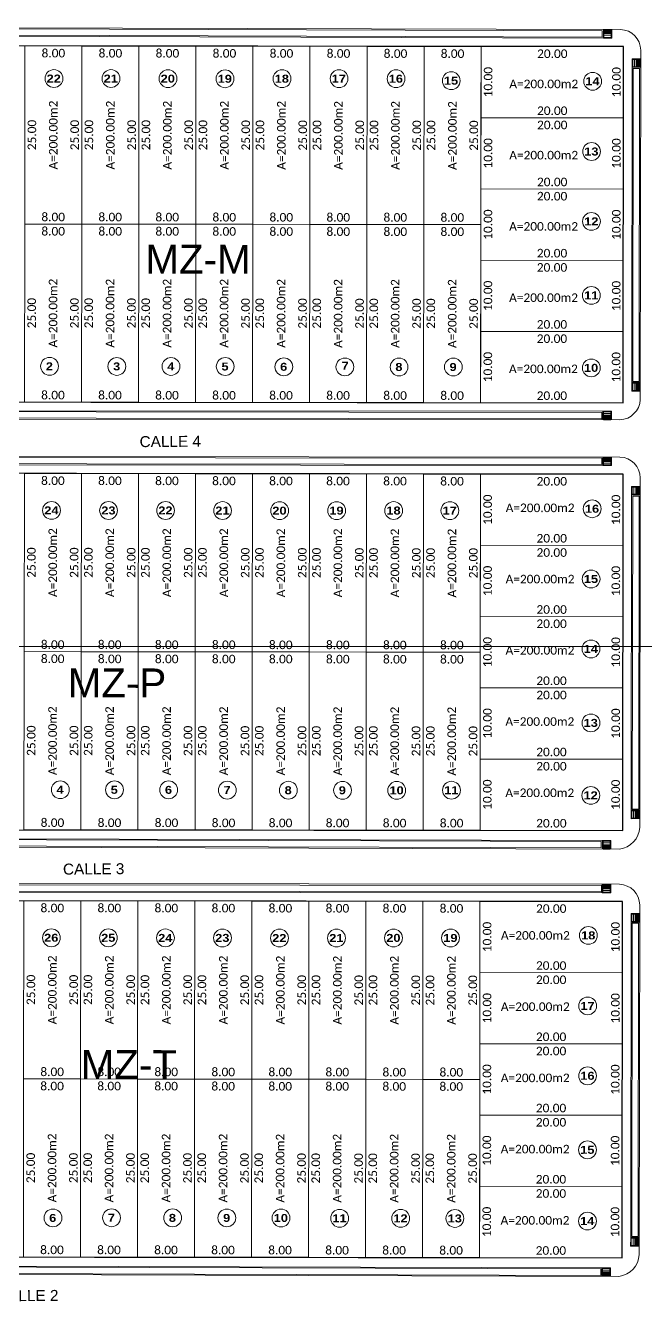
# Model space of a CAD drawing. Header units: inches. Extents: x 0 to 280406, y 0 to 9336832.
# Drawn here: x 279617.2 to 279704.2, y 9336057.8 to 9336237.2 of the extents above; entities that cross this region are included whole.
import ezdxf
from ezdxf.enums import TextEntityAlignment as Align

# ---------------------------------------------------------------- set-up
doc = ezdxf.new("R2010")
doc.units = ezdxf.units.IN
doc.header["$MEASUREMENT"] = 0
doc.linetypes.add('ACAD_ISO04W100', pattern=[30, 24, -3, 0, -3])
for name, color, linetype, lineweight in [('CC', 7, 'Continuous', 0), ('circulos', 7, 'Continuous', 15), ('corte vias', 21, 'ACAD_ISO04W100', 0), ('LOTES', 1, 'Continuous', 30), ('manzanas', 5, 'Continuous', 30), ('MANZANAS-ORIGINALES', 147, 'Continuous', 9), ('nombre de calles', 30, 'Continuous', 30), ('numero lote', 7, 'Continuous', 20)]:
    doc.layers.add(name, color=color, linetype=linetype, lineweight=lineweight)
for name, color, linetype in [('COORD', 7, 'Continuous'), ('Cotas', 7, 'Continuous'), ('GRILLA', 7, 'Continuous'), ('textc', 255, 'Continuous')]:
    doc.layers.add(name, color=color, linetype=linetype)
doc.styles.add('Legend', font='calibri.ttf')
doc.styles.add('SAMUEL', font='')
doc.styles.get("Standard").update_dxf_attribs({"font": 'arial.ttf'})
doc.styles.add('ttt', font='swissko.ttf')
doc.styles.get('SAMUEL').set_extended_font_data('Arial Black')
doc.dimstyles.get("Standard").update_dxf_attribs({"dimtxt": 0.18, "dimasz": 0.18, "dimexe": 0.18, "dimexo": 0.0625, "dimgap": 0.09, "dimtad": 0, "dimtih": 1, "dimtoh": 1, "dimdec": 4, "dimzin": 0, "dimdsep": 46, "dimtxsty": 'Standard', "dimcen": 0.09, "dimadec": 0, "dimazin": 0, "dimtfac": 1, "dimtdec": 4, "dimtofl": 0, "dimtmove": 0, "dimatfit": 3, "dimfxl": 1, "dimtolj": 1, "dimtzin": 0, "dimarcsym": 0})

# ---------------------------------------------------------------- blocks, each defined once
blk = doc.blocks.new('acrt')
at = {"layer": 'corte vias', "lineweight": 20}
for p, q in [((293746.74, 9335883.82), (293746.74, 9335885.03)), ((293747.94, 9335885.03), (293747.94, 9335883.82)), ((293874.7, 9335885.03), (293874.7, 9335883.83)), ((293875.9, 9335883.83), (293875.9, 9335885.03)), ((293747.94, 9335883.82), (293746.74, 9335883.82)), ((293874.7, 9335883.83), (293875.9, 9335883.83)), ((293741.24, 9335880.65), (293742.46, 9335880.25)), ((293742.83, 9335881.39), (293741.59, 9335881.8)), ((293742.46, 9335880.25), (293742.83, 9335881.39)), ((293879.95, 9335880.92), (293878.75, 9335880.92)), ((293878.75, 9335880.92), (293878.75, 9335879.72)), ((293878.75, 9335879.72), (293879.96, 9335879.72)), ((293878.75, 9335834.25), (293878.75, 9335835.45)), ((293878.75, 9335835.45), (293879.95, 9335835.45)), ((293879.95, 9335834.25), (293878.75, 9335834.25)), ((293874.71, 9335829.99), (293874.71, 9335831.19)), ((293874.71, 9335831.19), (293875.91, 9335831.19)), ((293875.91, 9335831.19), (293875.91, 9335829.99))]:
    blk.add_line(p, q, dxfattribs=at)
for points in [[(293727.75, 9335835.45), (293728.95, 9335835.42), (293728.61, 9335834.27), (293727.44, 9335834.29)], [(293727.72, 9335835.35), (293728.82, 9335835.33), (293728.53, 9335834.38), (293727.44, 9335834.4)], [(293731.85, 9335830.24), (293731.85, 9335831.44), (293730.65, 9335831.44), (293730.65, 9335830.24)]]:
    blk.add_lwpolyline(points, dxfattribs=at)
at = {"layer": 'MANZANAS-ORIGINALES'}
for p, q in [((293877.1, 9335885.03), (293744.43, 9335885.03)), ((293746.83, 9335883.91), (293746.83, 9335885.03)), ((293746.83, 9335885.01), (293747.84, 9335885.01)), ((293746.83, 9335884.91), (293747.84, 9335884.91)), ((293746.83, 9335884.81), (293747.84, 9335884.81)), ((293746.83, 9335884.67), (293747.84, 9335884.67)), ((293746.83, 9335884.53), (293747.84, 9335884.53)), ((293746.83, 9335884.39), (293747.84, 9335884.39)), ((293746.83, 9335884.15), (293747.84, 9335884.15)), ((293747.84, 9335885.03), (293747.84, 9335883.91)), ((293874.58, 9335884.88), (293748.08, 9335884.87)), ((293748.08, 9335884.87), (293748.08, 9335883.97)), ((293874.58, 9335883.98), (293748.08, 9335883.97)), ((293874.58, 9335884.88), (293874.58, 9335883.98)), ((293874.79, 9335883.92), (293874.79, 9335885.03)), ((293875.81, 9335885.02), (293874.79, 9335885.02)), ((293875.81, 9335884.92), (293874.79, 9335884.92)), ((293875.81, 9335884.82), (293874.79, 9335884.82)), ((293875.81, 9335884.68), (293874.79, 9335884.68)), ((293875.81, 9335884.54), (293874.79, 9335884.54)), ((293875.81, 9335884.4), (293874.79, 9335884.4)), ((293875.81, 9335884.16), (293874.79, 9335884.16)), ((293875.81, 9335883.92), (293875.81, 9335885.03)), ((293741.96, 9335883.05), (293727.27, 9335833.82)), ((293747.84, 9335883.91), (293746.83, 9335883.91)), ((293874.7, 9335883.83), (293747.94, 9335883.82)), ((293874.79, 9335883.92), (293875.81, 9335883.92)), ((293741.35, 9335880.45), (293727.92, 9335835.59)), ((293741.27, 9335880.75), (293742.4, 9335880.38)), ((293741.29, 9335880.74), (293741.61, 9335881.69)), ((293742.27, 9335880.15), (293741.35, 9335880.45)), ((293741.37, 9335880.72), (293741.68, 9335881.67)), ((293741.45, 9335880.69), (293741.76, 9335881.64)), ((293741.52, 9335880.67), (293741.83, 9335881.62)), ((293742.71, 9335881.33), (293741.56, 9335881.71)), ((293741.6, 9335880.64), (293741.91, 9335881.59)), ((293741.73, 9335880.6), (293742.04, 9335881.55)), ((293741.86, 9335880.55), (293742.18, 9335881.5)), ((293742.09, 9335880.48), (293742.4, 9335881.43)), ((293742.4, 9335880.38), (293742.71, 9335881.33)), ((293878.75, 9335835.45), (293878.75, 9335880.57)), ((293878.84, 9335880.83), (293879.95, 9335880.83)), ((293878.84, 9335880.83), (293878.84, 9335879.81)), ((293879.08, 9335879.81), (293879.08, 9335880.83)), ((293879.32, 9335879.81), (293879.32, 9335880.83)), ((293879.46, 9335879.81), (293879.46, 9335880.83)), ((293879.6, 9335879.81), (293879.6, 9335880.83)), ((293879.74, 9335879.81), (293879.74, 9335880.83)), ((293879.84, 9335879.81), (293879.84, 9335880.83)), ((293879.94, 9335879.81), (293879.94, 9335880.83)), ((293879.96, 9335833.05), (293879.96, 9335882.12)), ((293742.27, 9335880.15), (293728.85, 9335835.58)), ((293742.46, 9335880.25), (293728.95, 9335835.42)), ((293878.75, 9335879.72), (293879.96, 9335879.72)), ((293878.84, 9335879.81), (293879.96, 9335879.81)), ((293878.9, 9335835.6), (293878.9, 9335879.57)), ((293878.9, 9335879.57), (293879.81, 9335879.57)), ((293879.81, 9335835.6), (293879.81, 9335879.57)), ((293728.85, 9335835.58), (293727.92, 9335835.59)), ((293878.9, 9335835.6), (293879.81, 9335835.6)), ((293727.76, 9335835.35), (293727.47, 9335834.4)), ((293727.85, 9335835.35), (293727.57, 9335834.4)), ((293727.97, 9335835.34), (293727.68, 9335834.39)), ((293728.95, 9335835.42), (293727.75, 9335835.45)), ((293728.94, 9335835.42), (293727.75, 9335835.45)), ((293728.09, 9335835.34), (293727.81, 9335834.39)), ((293728.25, 9335835.34), (293727.96, 9335834.39)), ((293728.53, 9335835.33), (293728.24, 9335834.38)), ((293878.75, 9335835.45), (293879.96, 9335835.45)), ((293878.84, 9335834.34), (293878.84, 9335835.36)), ((293878.84, 9335835.36), (293879.95, 9335835.36)), ((293878.84, 9335834.34), (293879.95, 9335834.34)), ((293879.08, 9335835.36), (293879.08, 9335834.34)), ((293879.32, 9335835.36), (293879.32, 9335834.34)), ((293879.46, 9335835.36), (293879.46, 9335834.34)), ((293879.6, 9335835.36), (293879.6, 9335834.34)), ((293879.74, 9335835.36), (293879.74, 9335834.34)), ((293879.84, 9335835.36), (293879.84, 9335834.34)), ((293879.94, 9335835.36), (293879.94, 9335834.34)), ((293877.11, 9335829.99), (293729.83, 9335830.25)), ((293731.75, 9335831.11), (293730.75, 9335831.11)), ((293731.75, 9335830.85), (293730.75, 9335830.85)), ((293731.75, 9335830.66), (293730.75, 9335830.66)), ((293731.75, 9335830.48), (293730.75, 9335830.48)), ((293731.75, 9335830.38), (293730.75, 9335830.38)), ((293731.75, 9335830.27), (293730.75, 9335830.27)), ((293874.71, 9335831.19), (293731.85, 9335831.44)), ((293731.85, 9335831.44), (293731.85, 9335830.24)), ((293874.8, 9335831.1), (293874.8, 9335829.99)), ((293874.8, 9335831.1), (293875.82, 9335831.1)), ((293875.82, 9335830.86), (293874.8, 9335830.86)), ((293875.82, 9335830.62), (293874.8, 9335830.62)), ((293875.82, 9335830.48), (293874.8, 9335830.48)), ((293875.82, 9335830.34), (293874.8, 9335830.34)), ((293875.82, 9335830.2), (293874.8, 9335830.2)), ((293875.82, 9335831.1), (293875.82, 9335829.99)), ((293875.82, 9335830.1), (293874.8, 9335830.1)), ((293875.82, 9335830), (293874.8, 9335830))]:
    blk.add_line(p, q, dxfattribs=at)
for points in [[(293731.75, 9335830.24), (293731.75, 9335831.34), (293730.75, 9335831.34), (293730.75, 9335830.24)], [(293732.02, 9335830.39), (293732.02, 9335831.29), (293874.55, 9335831.03), (293874.55, 9335830.13), (293732.02, 9335830.39)]]:
    blk.add_lwpolyline(points, dxfattribs=at)
for centre, radius, start, end in [((293744.63, 9335882.24), 2.79, 94.0781, 163.1505), ((293877.03, 9335882.11), 2.93, 0.3625, 88.5012), ((293729.96, 9335833.04), 2.8, 163.8246, 267.3131), ((293876.68, 9335833.24), 3.28, 277.5949, 356.6458)]:
    blk.add_arc(centre, radius, start, end, dxfattribs=at)
blk = doc.blocks.new('qt23r')
at = {"layer": 'corte vias', "lineweight": 20}
for p, q in [((299367.91, 9336297.55), (299367.91, 9336298.76)), ((299369.11, 9336298.76), (299369.11, 9336297.55)), ((299466.25, 9336298.59), (299466.25, 9336297.38)), ((299467.45, 9336297.38), (299467.45, 9336298.59)), ((299369.11, 9336297.55), (299367.91, 9336297.55)), ((299466.25, 9336297.38), (299467.45, 9336297.38)), ((299365.35, 9336295.42), (299363.95, 9336295.52)), ((299365.2, 9336294.22), (299365.35, 9336295.42)), ((299363.82, 9336294.32), (299365.2, 9336294.22)), ((299471.5, 9336294.48), (299470.3, 9336294.48)), ((299470.3, 9336294.48), (299470.3, 9336293.28)), ((299470.3, 9336293.28), (299471.5, 9336293.28)), ((299470.29, 9336247.83), (299470.29, 9336249.03)), ((299470.29, 9336249.03), (299471.5, 9336249.03)), ((299471.49, 9336247.83), (299470.29, 9336247.83)), ((299466.25, 9336243.8), (299466.25, 9336245)), ((299466.25, 9336245), (299467.45, 9336245)), ((299467.45, 9336245), (299467.45, 9336243.79))]:
    blk.add_line(p, q, dxfattribs=at)
for points in [[(299355.4, 9336249), (299356.6, 9336248.97), (299356.26, 9336247.82), (299355.05, 9336247.84)], [(299355.37, 9336248.9), (299356.47, 9336248.88), (299356.18, 9336247.93), (299355.09, 9336247.95)], [(299359.48, 9336243.77), (299359.48, 9336244.97), (299358.28, 9336244.97), (299358.28, 9336243.77)]]:
    blk.add_lwpolyline(points, dxfattribs=at)
at = {"layer": 'MANZANAS-ORIGINALES'}
for p, q in [((299367.19, 9336298.76), (299468.65, 9336298.58)), ((299368, 9336297.64), (299368, 9336298.76)), ((299368, 9336298.74), (299369.01, 9336298.74)), ((299368, 9336298.64), (299369.01, 9336298.64)), ((299368, 9336298.54), (299369.01, 9336298.54)), ((299368, 9336298.4), (299369.01, 9336298.4)), ((299369.01, 9336298.76), (299369.01, 9336297.64)), ((299466.25, 9336298.59), (299466.25, 9336297.38)), ((299466.34, 9336297.48), (299466.34, 9336298.59)), ((299467.36, 9336298.58), (299466.34, 9336298.58)), ((299467.36, 9336298.48), (299466.34, 9336298.48)), ((299467.36, 9336298.38), (299466.34, 9336298.38)), ((299467.36, 9336297.48), (299467.36, 9336298.59)), ((299368, 9336298.26), (299369.01, 9336298.26)), ((299368, 9336298.12), (299369.01, 9336298.12)), ((299368, 9336297.88), (299369.01, 9336297.88)), ((299369.01, 9336297.64), (299368, 9336297.64)), ((299466.25, 9336297.38), (299369.11, 9336297.55)), ((299467.36, 9336298.24), (299466.34, 9336298.24)), ((299467.36, 9336298.1), (299466.34, 9336298.1)), ((299467.36, 9336297.96), (299466.34, 9336297.96)), ((299467.36, 9336297.72), (299466.34, 9336297.72)), ((299466.34, 9336297.48), (299467.36, 9336297.48)), ((299360.72, 9336266.83), (299364.04, 9336296.3)), ((299363.88, 9336294.42), (299364.01, 9336295.41)), ((299365.24, 9336295.32), (299363.94, 9336295.42)), ((299363.95, 9336294.41), (299364.08, 9336295.41)), ((299364.04, 9336294.41), (299364.17, 9336295.4)), ((299364.15, 9336294.4), (299364.28, 9336295.39)), ((299364.28, 9336294.39), (299364.4, 9336295.38)), ((299364.46, 9336294.38), (299364.59, 9336295.37)), ((299364.62, 9336294.36), (299364.75, 9336295.36)), ((299364.83, 9336294.35), (299364.96, 9336295.34)), ((299365.11, 9336294.33), (299365.24, 9336295.32)), ((299471.49, 9336246.63), (299471.49, 9336295.68)), ((299365.2, 9336294.22), (299361.9, 9336266.58)), ((299363.83, 9336294.42), (299365.11, 9336294.33)), ((299470.29, 9336249.03), (299470.3, 9336293.28)), ((299470.3, 9336293.28), (299471.5, 9336293.28)), ((299470.39, 9336294.39), (299471.5, 9336294.39)), ((299470.39, 9336294.39), (299470.39, 9336293.37)), ((299470.39, 9336293.37), (299471.5, 9336293.37)), ((299470.63, 9336293.37), (299470.63, 9336294.39)), ((299470.87, 9336293.37), (299470.87, 9336294.39)), ((299471.01, 9336293.37), (299471.01, 9336294.39)), ((299471.15, 9336293.37), (299471.15, 9336294.39)), ((299471.29, 9336293.37), (299471.29, 9336294.39)), ((299471.39, 9336293.37), (299471.39, 9336294.39)), ((299471.49, 9336293.37), (299471.49, 9336294.39)), ((299354.92, 9336247.38), (299360.72, 9336266.83)), ((299361.9, 9336266.58), (299356.6, 9336248.97)), ((299355.4, 9336248.9), (299355.12, 9336247.95)), ((299355.5, 9336248.9), (299355.21, 9336247.95)), ((299355.62, 9336248.89), (299355.33, 9336247.94)), ((299356.6, 9336248.97), (299355.4, 9336249)), ((299356.6, 9336248.97), (299355.4, 9336249)), ((299355.74, 9336248.89), (299355.45, 9336247.94)), ((299355.89, 9336248.89), (299355.61, 9336247.94)), ((299356.18, 9336248.88), (299355.89, 9336247.93)), ((299356.74, 9336249.61), (299356.74, 9336249.61)), ((299356.93, 9336249.69), (299356.93, 9336249.69)), ((299470.29, 9336249.03), (299471.5, 9336249.03)), ((299470.38, 9336247.92), (299470.38, 9336248.94)), ((299470.38, 9336248.94), (299471.5, 9336248.94)), ((299470.62, 9336248.94), (299470.62, 9336247.92)), ((299470.86, 9336248.94), (299470.86, 9336247.92)), ((299471, 9336248.94), (299471, 9336247.92)), ((299471.14, 9336248.94), (299471.14, 9336247.92)), ((299471.28, 9336248.94), (299471.28, 9336247.92)), ((299471.38, 9336248.94), (299471.38, 9336247.92)), ((299471.48, 9336248.94), (299471.48, 9336247.92)), ((299470.38, 9336247.92), (299471.49, 9336247.92)), ((299359.38, 9336244.63), (299358.38, 9336244.63)), ((299466.25, 9336244.99), (299359.48, 9336244.97)), ((299359.48, 9336244.97), (299359.48, 9336243.77)), ((299466.25, 9336245), (299466.25, 9336243.8)), ((299466.25, 9336243.8), (299466.25, 9336244.99)), ((299466.34, 9336244.91), (299466.34, 9336243.8)), ((299466.34, 9336244.91), (299467.36, 9336244.91)), ((299467.36, 9336244.67), (299466.34, 9336244.67)), ((299467.36, 9336244.91), (299467.36, 9336243.79)), ((299357.08, 9336243.77), (299468.65, 9336243.8)), ((299359.38, 9336244.38), (299358.38, 9336244.38)), ((299359.38, 9336244.19), (299358.38, 9336244.19)), ((299359.38, 9336244.01), (299358.38, 9336244.01)), ((299359.38, 9336243.91), (299358.38, 9336243.91)), ((299359.38, 9336243.8), (299358.38, 9336243.8)), ((299467.36, 9336244.43), (299466.34, 9336244.43)), ((299467.36, 9336244.29), (299466.34, 9336244.29)), ((299467.36, 9336244.15), (299466.34, 9336244.15)), ((299467.36, 9336244.01), (299466.34, 9336244.01)), ((299467.36, 9336243.91), (299466.34, 9336243.91)), ((299467.36, 9336243.81), (299466.34, 9336243.81))]:
    blk.add_line(p, q, dxfattribs=at)
at = {"layer": 'MANZANAS-ORIGINALES', "flags": 128}
for points in [[(299369.26, 9336298.6), (299466.1, 9336298.42), (299466.1, 9336297.52), (299369.26, 9336297.7)], [(299363.97, 9336294.17), (299365.03, 9336294.1), (299361.76, 9336266.61), (299356.51, 9336249.14), (299355.57, 9336249.15), (299360.87, 9336266.79)]]:
    blk.add_lwpolyline(points, close=True, dxfattribs=at)
at = {"layer": 'MANZANAS-ORIGINALES'}
for points in [[(299470.44, 9336293.13), (299470.44, 9336249.17), (299471.35, 9336249.17), (299471.35, 9336293.13)], [(299359.62, 9336243.92), (299466.12, 9336243.95), (299466.12, 9336244.84), (299359.62, 9336244.82)]]:
    blk.add_lwpolyline(points, close=True, dxfattribs=at)
blk.add_lwpolyline([(299359.38, 9336243.77), (299359.38, 9336244.87), (299358.38, 9336244.87), (299358.38, 9336243.77)], dxfattribs=at)
for centre, radius, start, end in [((299367.06, 9336295.69), 3.08, 87.5704, 168.4233), ((299468.57, 9336295.67), 2.92, 0.2811, 88.4626), ((299357.29, 9336246.35), 2.59, 156.5808, 265.2596), ((299468.48, 9336246.8), 3.02, 273.2598, 356.7125)]:
    blk.add_arc(centre, radius, start, end, dxfattribs=at)
blk = doc.blocks.new('qwdfgrhñj')
at = {"layer": 'corte vias', "lineweight": 20}
for p, q in [((17.36, 51.2), (17.36, 52.41)), ((18.56, 52.41), (18.56, 51.2)), ((127.28, 52.41), (127.28, 51.21)), ((128.48, 51.21), (128.48, 52.41)), ((18.56, 51.2), (17.36, 51.2)), ((127.28, 51.21), (128.48, 51.21)), ((13.43, 48.67), (12.18, 49.08)), ((13.06, 47.53), (13.43, 48.67)), ((11.84, 47.93), (13.06, 47.53)), ((132.53, 48.3), (131.33, 48.3)), ((131.33, 48.3), (131.33, 47.1)), ((131.33, 47.1), (132.53, 47.1)), ((131.33, 1.65), (131.33, 2.86)), ((131.33, 2.86), (132.53, 2.86)), ((132.53, 1.66), (131.33, 1.65)), ((127.29, -2.63), (127.29, -1.43)), ((127.29, -1.43), (128.49, -1.43)), ((128.49, -1.43), (128.49, -2.63))]:
    blk.add_line(p, q, dxfattribs=at)
for points in [[(-1.62, 2.82), (-0.42, 2.8), (-0.77, 1.64), (-1.94, 1.67)], [(-1.65, 2.72), (-0.56, 2.7), (-0.84, 1.75), (-1.94, 1.77)], [(2.46, -2.38), (2.46, -1.18), (1.26, -1.18), (1.26, -2.38)]]:
    blk.add_lwpolyline(points, dxfattribs=at)
at = {"layer": 'MANZANAS-ORIGINALES'}
for p, q in [((15.06, 52.41), (129.68, 52.41)), ((17.45, 51.29), (17.45, 52.41)), ((17.45, 52.39), (18.46, 52.39)), ((17.45, 52.29), (18.46, 52.29)), ((17.45, 52.19), (18.46, 52.19)), ((17.45, 52.05), (18.46, 52.05)), ((18.46, 52.41), (18.46, 51.29)), ((127.37, 51.3), (127.37, 52.41)), ((128.39, 52.4), (127.37, 52.4)), ((128.39, 52.3), (127.37, 52.3)), ((128.39, 52.2), (127.37, 52.2)), ((128.39, 52.06), (127.37, 52.06)), ((128.39, 51.3), (128.39, 52.41)), ((12.59, 50.43), (-2.11, 1.2)), ((17.45, 51.91), (18.46, 51.91)), ((17.45, 51.77), (18.46, 51.77)), ((17.45, 51.53), (18.46, 51.53)), ((18.46, 51.29), (17.45, 51.29)), ((127.28, 51.21), (18.56, 51.2)), ((128.39, 51.92), (127.37, 51.92)), ((128.39, 51.78), (127.37, 51.78)), ((128.39, 51.54), (127.37, 51.54)), ((127.37, 51.3), (128.39, 51.3)), ((11.89, 48.02), (12.2, 48.97)), ((11.97, 48), (12.28, 48.95)), ((12.04, 47.97), (12.35, 48.92)), ((12.12, 47.95), (12.43, 48.9)), ((13.3, 48.61), (12.15, 48.99)), ((12.19, 47.92), (12.5, 48.87)), ((12.33, 47.88), (12.64, 48.83)), ((12.46, 47.83), (12.77, 48.78)), ((12.69, 47.76), (13, 48.71)), ((12.99, 47.66), (13.3, 48.61)), ((132.53, 0.46), (132.53, 49.5)), ((11.95, 47.74), (-1.46, 2.97)), ((12.87, 47.44), (-0.53, 2.95)), ((13.06, 47.53), (-0.42, 2.8)), ((11.87, 48.03), (12.99, 47.66)), ((12.87, 47.44), (11.95, 47.74)), ((131.33, 2.86), (131.33, 47.1)), ((131.33, 47.1), (132.54, 47.1)), ((131.42, 48.21), (132.53, 48.21)), ((131.42, 48.21), (131.42, 47.19)), ((131.42, 47.19), (132.53, 47.19)), ((131.48, 3.01), (131.48, 46.95)), ((131.48, 46.95), (132.38, 46.95)), ((131.66, 47.19), (131.66, 48.21)), ((131.9, 47.19), (131.9, 48.21)), ((132.04, 47.19), (132.04, 48.21)), ((132.18, 47.19), (132.18, 48.21)), ((132.32, 47.19), (132.32, 48.21)), ((132.38, 3.01), (132.38, 46.95)), ((132.42, 47.19), (132.42, 48.21)), ((132.52, 47.19), (132.52, 48.21)), ((-1.62, 2.72), (-1.91, 1.77)), ((-1.53, 2.72), (-1.81, 1.77)), ((-1.41, 2.72), (-1.69, 1.77)), ((-0.42, 2.8), (-1.63, 2.82)), ((-1.28, 2.72), (-1.57, 1.76)), ((-0.53, 2.95), (-1.46, 2.97)), ((-1.13, 2.71), (-1.42, 1.76)), ((-0.85, 2.71), (-1.13, 1.76)), ((131.33, 2.86), (132.53, 2.86)), ((131.42, 1.74), (131.42, 2.77)), ((131.42, 2.77), (132.53, 2.77)), ((131.48, 3.01), (132.38, 3.01)), ((131.66, 2.77), (131.66, 1.74)), ((131.9, 2.77), (131.9, 1.74)), ((132.04, 2.77), (132.04, 1.74)), ((132.18, 2.77), (132.18, 1.74)), ((132.32, 2.77), (132.32, 1.74)), ((132.42, 2.77), (132.42, 1.74)), ((132.52, 2.77), (132.52, 1.74)), ((131.42, 1.74), (132.53, 1.74)), ((2.36, -1.51), (1.36, -1.51)), ((2.36, -1.77), (1.36, -1.77)), ((2.46, -1.18), (127.29, -1.43)), ((2.46, -1.18), (2.46, -2.38)), ((127.29, -1.43), (127.29, -2.63)), ((127.38, -1.52), (127.38, -2.63)), ((127.38, -1.52), (128.4, -1.52)), ((128.4, -1.76), (127.38, -1.76)), ((128.4, -1.52), (128.4, -2.63)), ((129.69, -2.63), (0.45, -2.37)), ((2.36, -1.95), (1.36, -1.95)), ((2.36, -2.14), (1.36, -2.14)), ((2.36, -2.24), (1.36, -2.24)), ((2.36, -2.35), (1.36, -2.35)), ((128.4, -2), (127.38, -2)), ((128.4, -2.14), (127.38, -2.14)), ((128.4, -2.28), (127.38, -2.28)), ((128.4, -2.42), (127.38, -2.42)), ((128.4, -2.52), (127.38, -2.52)), ((128.4, -2.62), (127.38, -2.62))]:
    blk.add_line(p, q, dxfattribs=at)
for points in [[(18.67, 52.24), (127.15, 52.27), (127.15, 51.35), (18.67, 51.36)], [(127.11, -2.46), (2.59, -2.23), (2.59, -1.33), (127.11, -1.56)]]:
    blk.add_lwpolyline(points, close=True, dxfattribs=at)
blk.add_lwpolyline([(2.36, -2.38), (2.36, -1.28), (1.36, -1.28), (1.36, -2.38)], dxfattribs=at)
for centre, radius, start, end in [((15.26, 49.62), 2.79, 94.0781, 163.1505), ((129.61, 49.49), 2.93, 0.3625, 88.5012), ((0.58, 0.42), 2.8, 163.8246, 267.3131), ((129.26, 0.61), 3.27, 277.5234, 357.2245)]:
    blk.add_arc(centre, radius, start, end, dxfattribs=at)
blk = doc.blocks.new('*D16')
at = {"layer": 'COORD', "color": 0, "lineweight": -2, "transparency": 16777216}
blk.add_line((279750, 9336616.04), (279750, 9336600.44), dxfattribs=at)
at = {"layer": 'Defpoints', "color": 0, "transparency": 16777216}
for p in [(279750, 9336616.1), (279750, 9336615.1), (0, 0)]:
    blk.add_point(p, dxfattribs=at)
at = {"layer": 'COORD', "color": 0, "lineweight": 0, "transparency": 16777216, "insert": (279747.47, 9336607.27), "char_height": 3, "attachment_point": 5, "rotation": 90}
blk.add_mtext('\\A1;279750', dxfattribs=at)
blk = doc.blocks.new('*D18')
at = {"layer": 'COORD', "color": 0, "lineweight": -2, "transparency": 16777216}
blk.add_line((279900, 9336616.04), (279900, 9336600.44), dxfattribs=at)
at = {"layer": 'Defpoints', "color": 0, "transparency": 16777216}
for p in [(279900, 9336616.1), (279900, 9336615.1), (0, 0)]:
    blk.add_point(p, dxfattribs=at)
at = {"layer": 'COORD', "color": 0, "lineweight": 0, "transparency": 16777216, "insert": (279897.47, 9336607.27), "char_height": 3, "attachment_point": 5, "rotation": 90}
blk.add_mtext('\\A1;279900', dxfattribs=at)
blk = doc.blocks.new('*D22')
at = {"layer": 'COORD', "color": 0, "lineweight": -2, "transparency": 16777216}
blk.add_line((279995.36, 9336150), (279977.48, 9336150), dxfattribs=at)
at = {"layer": 'Defpoints', "color": 0, "transparency": 16777216}
for p in [(279994.42, 9336150), (279995.42, 9336150), (0, 0)]:
    blk.add_point(p, dxfattribs=at)
at = {"layer": 'COORD', "color": 0, "lineweight": 0, "transparency": 16777216, "insert": (279985.45, 9336152.53), "char_height": 3, "attachment_point": 5}
blk.add_mtext('\\A1;9336150', dxfattribs=at)
blk = doc.blocks.new('*D24')
at = {"layer": 'COORD', "color": 0, "lineweight": -2, "transparency": 16777216}
blk.add_line((279995.36, 9336300), (279977.48, 9336300), dxfattribs=at)
at = {"layer": 'Defpoints', "color": 0, "transparency": 16777216}
for p in [(279994.42, 9336300), (279995.42, 9336300), (0, 0)]:
    blk.add_point(p, dxfattribs=at)
at = {"layer": 'COORD', "color": 0, "lineweight": 0, "transparency": 16777216, "insert": (279985.45, 9336302.53), "char_height": 3, "attachment_point": 5}
blk.add_mtext('\\A1;9336300', dxfattribs=at)
blk = doc.blocks.new('*D26')
at = {"layer": 'COORD', "color": 0, "lineweight": -2, "transparency": 16777216}
blk.add_line((279995.36, 9336450), (279977.48, 9336450), dxfattribs=at)
at = {"layer": 'Defpoints', "color": 0, "transparency": 16777216}
for p in [(279994.42, 9336450), (279995.42, 9336450), (0, 0)]:
    blk.add_point(p, dxfattribs=at)
at = {"layer": 'COORD', "color": 0, "lineweight": 0, "transparency": 16777216, "insert": (279985.45, 9336452.53), "char_height": 3, "attachment_point": 5}
blk.add_mtext('\\A1;9336450', dxfattribs=at)
blk = doc.blocks.new('*D28')
at = {"layer": 'COORD', "color": 0, "lineweight": -2, "transparency": 16777216}
blk.add_line((279995.36, 9336600), (279977.48, 9336600), dxfattribs=at)
at = {"layer": 'Defpoints', "color": 0, "transparency": 16777216}
for p in [(279994.42, 9336600), (279995.42, 9336600), (0, 0)]:
    blk.add_point(p, dxfattribs=at)
at = {"layer": 'COORD', "color": 0, "lineweight": 0, "transparency": 16777216, "insert": (279985.45, 9336602.53), "char_height": 3, "attachment_point": 5}
blk.add_mtext('\\A1;9336600', dxfattribs=at)

msp = doc.modelspace()

# ---------------------------------------------------------------- linework, layer by layer
at = {"layer": 'circulos', "color": 250}
for centre in [(279621.17, 9336229.74), (279629.17, 9336229.74), (279637.17, 9336229.73), (279645.17, 9336229.71), (279653.17, 9336229.72), (279661.17, 9336229.73), (279669.17, 9336229.72), (279676.91, 9336229.44), (279696.75, 9336229.36), (279696.6, 9336219.5), (279696.58, 9336209.69), (279696.57, 9336199.3), (279620.55, 9336189.35), (279629.99, 9336189.33), (279637.59, 9336189.33), (279645.2, 9336189.32), (279653.42, 9336189.27), (279661.99, 9336189.26), (279669.59, 9336189.25), (279677.2, 9336189.25), (279696.56, 9336189.12), (279620.83, 9336169.12), (279628.83, 9336169.11), (279636.83, 9336169.11), (279644.83, 9336169.1), (279652.83, 9336169.08), (279660.83, 9336169.09), (279668.83, 9336169.1), (279676.72, 9336169.09), (279696.68, 9336169.35), (279696.53, 9336159.49), (279696.52, 9336149.67), (279696.51, 9336139.29), (279622.06, 9336129.91), (279629.66, 9336129.9), (279637.26, 9336129.89), (279645.49, 9336129.85), (279654.06, 9336129.84), (279661.66, 9336129.83), (279669.26, 9336129.82), (279676.94, 9336129.84), (279696.49, 9336129.11), (279620.81, 9336109.12), (279628.81, 9336109.12), (279636.81, 9336109.11), (279644.81, 9336109.1), (279652.81, 9336109.09), (279660.81, 9336109.09), (279668.81, 9336109.1), (279676.81, 9336109.1), (279696.15, 9336109.46), (279696.05, 9336099.56), (279696.04, 9336089.75), (279696.03, 9336079.36), (279621.03, 9336069.8), (279629.25, 9336069.82), (279637.82, 9336069.81), (279645.42, 9336069.8), (279653.03, 9336069.79), (279661.25, 9336069.75), (279669.82, 9336069.74), (279677.42, 9336069.73), (279696.02, 9336069.36)]:
    msp.add_circle(centre, 1.25, dxfattribs=at)
at = {"layer": 'GRILLA', "lineweight": 0}
msp.add_line((279422.77, 9336150), (279995.42, 9336150), dxfattribs=at)
at = {"layer": 'LOTES', "lineweight": 13, "flags": 128}
for points in [[(279617.09, 9336234.32), (279625.09, 9336234.31), (279625.06, 9336209.31), (279617.06, 9336209.32)], [(279625.09, 9336234.31), (279633.09, 9336234.3), (279633.06, 9336209.3), (279625.06, 9336209.31)], [(279633.09, 9336234.3), (279641.09, 9336234.29), (279641.06, 9336209.29), (279633.06, 9336209.3)], [(279641.09, 9336234.29), (279649.09, 9336234.28), (279649.06, 9336209.28), (279641.06, 9336209.29)], [(279649.09, 9336234.28), (279657.09, 9336234.27), (279657.06, 9336209.27), (279649.06, 9336209.28)], [(279657.09, 9336234.27), (279665.09, 9336234.26), (279665.06, 9336209.26), (279657.06, 9336209.27)], [(279665.09, 9336234.26), (279673.09, 9336234.25), (279673.06, 9336209.25), (279665.06, 9336209.26)], [(279673.09, 9336234.25), (279681.09, 9336234.24), (279681.06, 9336209.24), (279673.06, 9336209.25)], [(279681.09, 9336234.24), (279681.08, 9336224.24), (279701.08, 9336224.22), (279701.09, 9336234.22)], [(279681.08, 9336224.24), (279681.07, 9336214.24), (279701.07, 9336214.22), (279701.08, 9336224.22)], [(279681.07, 9336214.24), (279681.05, 9336204.24), (279701.05, 9336204.22), (279701.07, 9336214.22)], [(279617.06, 9336209.32), (279625.06, 9336209.31), (279625.03, 9336184.31), (279617.03, 9336184.32)], [(279625.06, 9336209.31), (279633.06, 9336209.3), (279633.03, 9336184.3), (279625.03, 9336184.31)], [(279633.06, 9336209.3), (279641.06, 9336209.29), (279641.03, 9336184.29), (279633.03, 9336184.3)], [(279641.06, 9336209.29), (279649.06, 9336209.28), (279649.03, 9336184.28), (279641.03, 9336184.29)], [(279649.06, 9336209.28), (279657.06, 9336209.27), (279657.03, 9336184.27), (279649.03, 9336184.28)], [(279657.06, 9336209.27), (279665.06, 9336209.26), (279665.03, 9336184.26), (279657.03, 9336184.27)], [(279665.06, 9336209.26), (279673.06, 9336209.25), (279673.03, 9336184.25), (279665.03, 9336184.26)], [(279673.06, 9336209.25), (279681.06, 9336209.24), (279681.03, 9336184.24), (279673.03, 9336184.25)], [(279681.05, 9336204.24), (279681.04, 9336194.24), (279701.04, 9336194.22), (279701.05, 9336204.22)], [(279681.04, 9336194.24), (279681.03, 9336184.24), (279701.03, 9336184.22), (279701.04, 9336194.22)], [(279617.02, 9336174.3), (279625.02, 9336174.29), (279624.99, 9336149.29), (279616.99, 9336149.3)], [(279625.02, 9336174.29), (279633.02, 9336174.28), (279632.99, 9336149.28), (279624.99, 9336149.29)], [(279633.02, 9336174.28), (279641.02, 9336174.27), (279640.99, 9336149.27), (279632.99, 9336149.28)], [(279641.02, 9336174.27), (279649.02, 9336174.26), (279648.99, 9336149.26), (279640.99, 9336149.27)], [(279649.02, 9336174.26), (279657.02, 9336174.25), (279656.99, 9336149.25), (279648.99, 9336149.26)], [(279657.02, 9336174.25), (279665.02, 9336174.24), (279664.99, 9336149.24), (279656.99, 9336149.25)], [(279665.02, 9336174.24), (279673.02, 9336174.23), (279672.99, 9336149.23), (279664.99, 9336149.24)], [(279673.02, 9336174.23), (279681.02, 9336174.22), (279680.99, 9336149.22), (279672.99, 9336149.23)], [(279681.02, 9336174.22), (279681.01, 9336164.22), (279701.01, 9336164.2), (279701.02, 9336174.2)], [(279681.01, 9336164.22), (279680.99, 9336154.22), (279700.99, 9336154.2), (279701.01, 9336164.2)], [(279680.99, 9336154.22), (279680.98, 9336144.22), (279700.98, 9336144.2), (279700.99, 9336154.2)], [(279616.99, 9336149.3), (279624.99, 9336149.29), (279624.96, 9336124.29), (279616.96, 9336124.3)], [(279624.99, 9336149.29), (279632.99, 9336149.28), (279632.96, 9336124.28), (279624.96, 9336124.29)], [(279632.99, 9336149.28), (279640.99, 9336149.27), (279640.96, 9336124.27), (279632.96, 9336124.28)], [(279640.99, 9336149.27), (279648.99, 9336149.26), (279648.96, 9336124.26), (279640.96, 9336124.27)], [(279648.99, 9336149.26), (279656.99, 9336149.25), (279656.96, 9336124.25), (279648.96, 9336124.26)], [(279656.99, 9336149.25), (279664.99, 9336149.24), (279664.96, 9336124.24), (279656.96, 9336124.25)], [(279664.99, 9336149.24), (279672.99, 9336149.23), (279672.96, 9336124.23), (279664.96, 9336124.24)], [(279672.99, 9336149.23), (279680.99, 9336149.22), (279680.96, 9336124.22), (279672.96, 9336124.23)], [(279680.98, 9336144.22), (279680.97, 9336134.22), (279700.97, 9336134.2), (279700.98, 9336144.2)], [(279680.97, 9336134.22), (279680.96, 9336124.22), (279700.96, 9336124.2), (279700.97, 9336134.2)], [(279616.94, 9336114.32), (279624.94, 9336114.31), (279624.91, 9336089.31), (279616.91, 9336089.32)], [(279624.94, 9336114.31), (279632.94, 9336114.3), (279632.91, 9336089.3), (279624.91, 9336089.31)], [(279632.94, 9336114.3), (279640.94, 9336114.29), (279640.91, 9336089.29), (279632.91, 9336089.3)], [(279640.94, 9336114.29), (279648.94, 9336114.28), (279648.91, 9336089.28), (279640.91, 9336089.29)], [(279648.94, 9336114.28), (279656.94, 9336114.27), (279656.91, 9336089.27), (279648.91, 9336089.28)], [(279656.94, 9336114.27), (279664.94, 9336114.26), (279664.91, 9336089.26), (279656.91, 9336089.27)], [(279664.94, 9336114.26), (279672.94, 9336114.25), (279672.91, 9336089.25), (279664.91, 9336089.26)], [(279672.94, 9336114.25), (279680.94, 9336114.24), (279680.91, 9336089.24), (279672.91, 9336089.25)], [(279680.94, 9336114.24), (279680.93, 9336104.24), (279700.93, 9336104.22), (279700.94, 9336114.22)], [(279680.93, 9336104.24), (279680.92, 9336094.24), (279700.92, 9336094.22), (279700.93, 9336104.22)], [(279680.92, 9336094.24), (279680.91, 9336084.24), (279700.91, 9336084.22), (279700.92, 9336094.22)], [(279616.91, 9336089.32), (279624.91, 9336089.31), (279624.88, 9336064.31), (279616.88, 9336064.32)], [(279624.91, 9336089.31), (279632.91, 9336089.3), (279632.88, 9336064.3), (279624.88, 9336064.31)], [(279632.91, 9336089.3), (279640.91, 9336089.29), (279640.88, 9336064.29), (279632.88, 9336064.3)], [(279640.91, 9336089.29), (279648.91, 9336089.28), (279648.88, 9336064.28), (279640.88, 9336064.29)], [(279648.91, 9336089.28), (279656.91, 9336089.27), (279656.88, 9336064.27), (279648.88, 9336064.28)], [(279656.91, 9336089.27), (279664.91, 9336089.26), (279664.88, 9336064.26), (279656.88, 9336064.27)], [(279664.91, 9336089.26), (279672.91, 9336089.25), (279672.88, 9336064.25), (279664.88, 9336064.26)], [(279672.91, 9336089.25), (279680.91, 9336089.24), (279680.88, 9336064.24), (279672.88, 9336064.25)], [(279680.91, 9336084.24), (279680.9, 9336074.24), (279700.9, 9336074.22), (279700.91, 9336084.22)], [(279680.9, 9336074.24), (279680.88, 9336064.24), (279700.88, 9336064.22), (279700.9, 9336074.22)]]:
    msp.add_lwpolyline(points, close=True, dxfattribs=at)
at = {"layer": 'manzanas'}
for points in [[(279588.96, 9336184.35), (279701.03, 9336184.22), (279701.09, 9336234.22), (279598.46, 9336234.34), (279595, 9336204.34)], [(279570.83, 9336124.35), (279700.96, 9336124.2), (279701.02, 9336174.2), (279585.93, 9336174.33)], [(279552.71, 9336064.4), (279700.88, 9336064.22), (279700.94, 9336114.22), (279567.81, 9336114.38)]]:
    msp.add_lwpolyline(points, close=True, dxfattribs=at)

# ---------------------------------------------------------------- block references
at = {"rotation": 359.9307389415724}
for name, p in [('qt23r', (-31053.81, 306.87)), ('acrt', (-25461.92, 593.67))]:
    msp.add_blockref(name, p, dxfattribs=at)
at = {"layer": 'CC', "rotation": 359.9307389415724}
msp.add_blockref('qwdfgrhñj', (279570.83, 9336124.35), dxfattribs=at)

# ---------------------------------------------------------------- texts
at = {"layer": 'Cotas', "style": 'Legend'}
for s, rotation, p in [('8.00', 359.9307, (279621.09, 9336233.31)), ('8.00', 359.9307, (279629.09, 9336233.3)), ('8.00', 359.9307, (279637.09, 9336233.29)), ('8.00', 359.9307, (279645.09, 9336233.28)), ('8.00', 359.9307, (279653.09, 9336233.27)), ('8.00', 359.9307, (279661.09, 9336233.26)), ('8.00', 359.9307, (279669.09, 9336233.25)), ('8.00', 359.9307, (279677.09, 9336233.24)), ('20.00', 359.9307, (279691.09, 9336233.23)), ('10.00', 89.9307, (279682.08, 9336229.24)), ('10.00', 89.9307, (279700.08, 9336229.22)), ('A=200.00m2', 90, (279621.07, 9336221.81)), ('A=200.00m2', 90, (279629.07, 9336221.8)), ('A=200.00m2', 90, (279637.07, 9336221.79)), ('A=200.00m2', 90, (279645.07, 9336221.78)), ('A=200.00m2', 90, (279653.07, 9336221.77)), ('A=200.00m2', 90, (279661.07, 9336221.76)), ('A=200.00m2', 90, (279669.07, 9336221.75)), ('A=200.00m2', 90, (279677.07, 9336221.74)), ('20.00', 359.9307, (279691.08, 9336225.23)), ('25.00', 89.9307, (279618.07, 9336221.82)), ('25.00', 89.9307, (279624.07, 9336221.81)), ('25.00', 89.9307, (279626.07, 9336221.81)), ('25.00', 89.9307, (279632.07, 9336221.8)), ('25.00', 89.9307, (279634.07, 9336221.8)), ('25.00', 89.9307, (279640.07, 9336221.79)), ('25.00', 89.9307, (279642.07, 9336221.79)), ('25.00', 89.9307, (279648.07, 9336221.78)), ('25.00', 89.9307, (279650.07, 9336221.78)), ('25.00', 89.9307, (279656.07, 9336221.77)), ('25.00', 89.9307, (279658.07, 9336221.77)), ('25.00', 89.9307, (279664.07, 9336221.76)), ('25.00', 89.9307, (279666.07, 9336221.76)), ('25.00', 89.9307, (279672.07, 9336221.75)), ('25.00', 89.9307, (279674.07, 9336221.75)), ('25.00', 89.9307, (279680.07, 9336221.74)), ('20.00', 359.9307, (279691.08, 9336223.23)), ('10.00', 89.9307, (279682.07, 9336219.24)), ('10.00', 89.9307, (279700.07, 9336219.22)), ('20.00', 359.9307, (279691.07, 9336215.23)), ('20.00', 359.9307, (279691.06, 9336213.23)), ('8.00', 359.9307, (279621.06, 9336210.31)), ('8.00', 359.9307, (279629.06, 9336210.3)), ('8.00', 359.9307, (279637.06, 9336210.29)), ('8.00', 359.9307, (279645.06, 9336210.28)), ('8.00', 359.9307, (279653.06, 9336210.27)), ('8.00', 359.9307, (279661.06, 9336210.26)), ('8.00', 359.9307, (279669.06, 9336210.25)), ('8.00', 359.9307, (279677.06, 9336210.24)), ('10.00', 89.9307, (279682.06, 9336209.24)), ('10.00', 89.9307, (279700.06, 9336209.22)), ('8.00', 359.9307, (279621.06, 9336208.31)), ('8.00', 359.9307, (279629.06, 9336208.3)), ('8.00', 359.9307, (279637.06, 9336208.29)), ('8.00', 359.9307, (279645.06, 9336208.28)), ('8.00', 359.9307, (279653.06, 9336208.27)), ('8.00', 359.9307, (279661.06, 9336208.26)), ('8.00', 359.9307, (279669.06, 9336208.25)), ('8.00', 359.9307, (279677.06, 9336208.24)), ('20.00', 359.9307, (279691.05, 9336205.23)), ('20.00', 359.9307, (279691.05, 9336203.23)), ('A=200.00m2', 90, (279621.04, 9336196.81)), ('A=200.00m2', 90, (279629.04, 9336196.8)), ('A=200.00m2', 90, (279637.04, 9336196.79)), ('A=200.00m2', 90, (279645.04, 9336196.78)), ('A=200.00m2', 90, (279653.04, 9336196.77)), ('A=200.00m2', 90, (279661.04, 9336196.76)), ('A=200.00m2', 90, (279669.04, 9336196.75)), ('A=200.00m2', 90, (279677.04, 9336196.74)), ('10.00', 89.9307, (279682.05, 9336199.24)), ('10.00', 89.9307, (279700.05, 9336199.22)), ('25.00', 89.9307, (279618.04, 9336196.82)), ('25.00', 89.9307, (279624.04, 9336196.81)), ('25.00', 89.9307, (279626.04, 9336196.81)), ('25.00', 89.9307, (279632.04, 9336196.8)), ('25.00', 89.9307, (279634.04, 9336196.8)), ('25.00', 89.9307, (279640.04, 9336196.79)), ('25.00', 89.9307, (279642.04, 9336196.79)), ('25.00', 89.9307, (279648.04, 9336196.78)), ('25.00', 89.9307, (279650.04, 9336196.78)), ('25.00', 89.9307, (279656.04, 9336196.77)), ('25.00', 89.9307, (279658.04, 9336196.77)), ('25.00', 89.9307, (279664.04, 9336196.76)), ('25.00', 89.9307, (279666.04, 9336196.76)), ('25.00', 89.9307, (279672.04, 9336196.75)), ('25.00', 89.9307, (279674.04, 9336196.75)), ('25.00', 89.9307, (279680.04, 9336196.74)), ('20.00', 359.9307, (279691.04, 9336195.23)), ('20.00', 359.9307, (279691.04, 9336193.23)), ('10.00', 89.9307, (279682.04, 9336189.24)), ('10.00', 89.9307, (279700.04, 9336189.22)), ('8.00', 359.9307, (279621.03, 9336185.31)), ('8.00', 359.9307, (279629.03, 9336185.3)), ('8.00', 359.9307, (279637.03, 9336185.29)), ('8.00', 359.9307, (279645.03, 9336185.28)), ('8.00', 359.9307, (279653.03, 9336185.27)), ('8.00', 359.9307, (279661.03, 9336185.26)), ('8.00', 359.9307, (279669.03, 9336185.25)), ('8.00', 359.9307, (279677.03, 9336185.24)), ('20.00', 359.9307, (279691.03, 9336185.23)), ('8.00', 359.9307, (279621.02, 9336173.29)), ('8.00', 359.9307, (279629.02, 9336173.28)), ('8.00', 359.9307, (279637.02, 9336173.27)), ('8.00', 359.9307, (279645.02, 9336173.26)), ('8.00', 359.9307, (279653.02, 9336173.25)), ('8.00', 359.9307, (279661.02, 9336173.24)), ('8.00', 359.9307, (279669.02, 9336173.23)), ('8.00', 359.9307, (279677.02, 9336173.22)), ('20.00', 359.9307, (279691.02, 9336173.21)), ('10.00', 89.9307, (279682.01, 9336169.22)), ('10.00', 89.9307, (279700.01, 9336169.2)), ('A=200.00m2', 90, (279621, 9336161.79)), ('A=200.00m2', 90, (279629, 9336161.78)), ('A=200.00m2', 90, (279637, 9336161.77)), ('A=200.00m2', 90, (279645, 9336161.76)), ('A=200.00m2', 90, (279653, 9336161.75)), ('A=200.00m2', 90, (279661, 9336161.74)), ('A=200.00m2', 90, (279669, 9336161.73)), ('A=200.00m2', 90, (279677, 9336161.72)), ('20.00', 359.9307, (279691.01, 9336165.21)), ('25.00', 89.9307, (279618, 9336161.8)), ('25.00', 89.9307, (279624, 9336161.79)), ('25.00', 89.9307, (279626, 9336161.79)), ('25.00', 89.9307, (279632, 9336161.78)), ('25.00', 89.9307, (279634, 9336161.78)), ('25.00', 89.9307, (279640, 9336161.77)), ('25.00', 89.9307, (279642, 9336161.77)), ('25.00', 89.9307, (279648, 9336161.76)), ('25.00', 89.9307, (279650, 9336161.76)), ('25.00', 89.9307, (279656, 9336161.75)), ('25.00', 89.9307, (279658, 9336161.75)), ('25.00', 89.9307, (279664, 9336161.74)), ('25.00', 89.9307, (279666, 9336161.74)), ('25.00', 89.9307, (279672, 9336161.73)), ('25.00', 89.9307, (279674, 9336161.73)), ('25.00', 89.9307, (279680, 9336161.72)), ('20.00', 359.9307, (279691.01, 9336163.21)), ('10.00', 89.9307, (279682, 9336159.22)), ('10.00', 89.9307, (279700, 9336159.2)), ('20.00', 359.9307, (279691, 9336155.21)), ('20.00', 359.9307, (279690.99, 9336153.21)), ('10.00', 89.9307, (279681.99, 9336149.22)), ('10.00', 89.9307, (279699.99, 9336149.2)), ('8.00', 359.9307, (279620.99, 9336150.29)), ('8.00', 359.9307, (279628.99, 9336150.28)), ('8.00', 359.9307, (279636.99, 9336150.27)), ('8.00', 359.9307, (279644.99, 9336150.26)), ('8.00', 359.9307, (279652.99, 9336150.25)), ('8.00', 359.9307, (279660.99, 9336150.24)), ('8.00', 359.9307, (279668.99, 9336150.23)), ('8.00', 359.9307, (279676.99, 9336150.22)), ('8.00', 359.9307, (279620.99, 9336148.29)), ('8.00', 359.9307, (279628.99, 9336148.28)), ('8.00', 359.9307, (279636.99, 9336148.27)), ('8.00', 359.9307, (279644.99, 9336148.26)), ('8.00', 359.9307, (279652.99, 9336148.25)), ('8.00', 359.9307, (279660.99, 9336148.24)), ('8.00', 359.9307, (279668.99, 9336148.23)), ('8.00', 359.9307, (279676.99, 9336148.22)), ('20.00', 359.9307, (279690.98, 9336145.21)), ('20.00', 359.9307, (279690.98, 9336143.21)), ('A=200.00m2', 90, (279620.97, 9336136.79)), ('A=200.00m2', 90, (279628.97, 9336136.78)), ('A=200.00m2', 90, (279636.97, 9336136.77)), ('A=200.00m2', 90, (279644.97, 9336136.76)), ('A=200.00m2', 90, (279652.97, 9336136.75)), ('A=200.00m2', 90, (279660.97, 9336136.74)), ('A=200.00m2', 90, (279668.97, 9336136.73)), ('A=200.00m2', 90, (279676.97, 9336136.72)), ('10.00', 89.9307, (279681.98, 9336139.22)), ('10.00', 89.9307, (279699.98, 9336139.2)), ('25.00', 89.9307, (279617.97, 9336136.8)), ('25.00', 90, (279623.97, 9336136.79)), ('25.00', 89.9307, (279625.97, 9336136.79)), ('25.00', 89.9307, (279631.97, 9336136.78)), ('25.00', 89.9307, (279633.97, 9336136.78)), ('25.00', 89.9307, (279639.97, 9336136.77)), ('25.00', 89.9307, (279641.97, 9336136.77)), ('25.00', 89.9307, (279647.97, 9336136.76)), ('25.00', 89.9307, (279649.97, 9336136.76)), ('25.00', 89.9307, (279655.97, 9336136.75)), ('25.00', 89.9307, (279657.97, 9336136.75)), ('25.00', 89.9307, (279663.97, 9336136.74)), ('25.00', 89.9307, (279665.97, 9336136.74)), ('25.00', 89.9307, (279671.97, 9336136.73)), ('25.00', 89.9307, (279673.97, 9336136.73)), ('25.00', 89.9307, (279679.97, 9336136.72)), ('20.00', 359.9307, (279690.97, 9336135.21)), ('20.00', 359.9307, (279690.97, 9336133.21)), ('10.00', 89.9307, (279681.96, 9336129.22)), ('10.00', 89.9307, (279699.96, 9336129.2)), ('8.00', 359.9307, (279620.96, 9336125.29)), ('8.00', 359.9307, (279628.96, 9336125.28)), ('8.00', 359.9307, (279636.96, 9336125.27)), ('8.00', 359.9307, (279644.96, 9336125.26)), ('8.00', 359.9307, (279652.96, 9336125.25)), ('8.00', 359.9307, (279660.96, 9336125.24)), ('8.00', 359.9307, (279668.96, 9336125.23)), ('8.00', 359.9307, (279676.96, 9336125.22)), ('20.00', 359.9307, (279690.96, 9336125.21)), ('8.00', 359.9307, (279620.94, 9336113.31)), ('8.00', 359.9307, (279628.94, 9336113.31)), ('8.00', 359.9307, (279636.94, 9336113.3)), ('8.00', 359.9307, (279644.94, 9336113.29)), ('8.00', 359.9307, (279652.94, 9336113.28)), ('8.00', 359.9307, (279660.94, 9336113.27)), ('8.00', 359.9307, (279668.94, 9336113.26)), ('8.00', 359.9307, (279676.94, 9336113.25)), ('20.00', 359.9307, (279690.94, 9336113.23)), ('10.00', 89.9307, (279681.94, 9336109.24)), ('10.00', 89.9307, (279699.94, 9336109.22)), ('A=200.00m2', 90, (279620.93, 9336101.81)), ('A=200.00m2', 90, (279628.93, 9336101.81)), ('A=200.00m2', 90, (279636.93, 9336101.8)), ('A=200.00m2', 90, (279644.93, 9336101.79)), ('A=200.00m2', 90, (279652.93, 9336101.78)), ('A=200.00m2', 90, (279660.93, 9336101.77)), ('A=200.00m2', 90, (279668.93, 9336101.76)), ('A=200.00m2', 90, (279676.93, 9336101.75)), ('20.00', 359.9307, (279690.93, 9336105.23)), ('25.00', 89.9307, (279617.93, 9336101.82)), ('25.00', 89.9307, (279623.93, 9336101.81)), ('25.00', 89.9307, (279625.93, 9336101.81)), ('25.00', 89.9307, (279631.93, 9336101.8)), ('25.00', 89.9307, (279633.93, 9336101.8)), ('25.00', 89.9307, (279639.93, 9336101.79)), ('25.00', 89.9307, (279641.93, 9336101.79)), ('25.00', 89.9307, (279647.93, 9336101.78)), ('25.00', 89.9307, (279649.93, 9336101.78)), ('25.00', 89.9307, (279655.93, 9336101.77)), ('25.00', 89.9307, (279657.93, 9336101.77)), ('25.00', 89.9307, (279663.93, 9336101.76)), ('25.00', 89.9307, (279665.93, 9336101.76)), ('25.00', 89.9307, (279671.93, 9336101.75)), ('25.00', 89.9307, (279673.93, 9336101.75)), ('25.00', 89.9307, (279679.93, 9336101.74)), ('20.00', 359.9307, (279690.93, 9336103.23)), ('10.00', 89.9307, (279681.93, 9336099.24)), ('10.00', 89.9307, (279699.93, 9336099.22)), ('20.00', 359.9307, (279690.92, 9336095.23)), ('20.00', 359.9307, (279690.92, 9336093.23)), ('8.00', 359.9307, (279620.92, 9336090.31)), ('8.00', 359.9307, (279628.92, 9336090.31)), ('8.00', 359.9307, (279636.92, 9336090.3)), ('8.00', 359.9307, (279644.92, 9336090.29)), ('8.00', 359.9307, (279652.92, 9336090.28)), ('8.00', 359.9307, (279660.92, 9336090.27)), ('8.00', 359.9307, (279668.92, 9336090.26)), ('8.00', 359.9307, (279676.92, 9336090.25)), ('10.00', 89.9307, (279681.91, 9336089.24)), ('10.00', 89.9307, (279699.91, 9336089.22)), ('8.00', 359.9307, (279620.91, 9336088.31)), ('8.00', 359.9307, (279628.91, 9336088.31)), ('8.00', 359.9307, (279636.91, 9336088.3)), ('8.00', 359.9307, (279644.91, 9336088.29)), ('8.00', 359.9307, (279652.91, 9336088.28)), ('8.00', 359.9307, (279660.91, 9336088.27)), ('8.00', 359.9307, (279668.91, 9336088.26)), ('8.00', 359.9307, (279676.91, 9336088.25)), ('20.00', 359.9307, (279690.91, 9336085.23)), ('20.00', 359.9307, (279690.91, 9336083.23)), ('A=200.00m2', 90, (279620.9, 9336076.82)), ('A=200.00m2', 90, (279628.9, 9336076.81)), ('A=200.00m2', 90, (279636.9, 9336076.8)), ('A=200.00m2', 90, (279644.9, 9336076.79)), ('A=200.00m2', 90, (279652.9, 9336076.78)), ('A=200.00m2', 90, (279660.9, 9336076.77)), ('A=200.00m2', 90, (279668.9, 9336076.76)), ('A=200.00m2', 90, (279676.9, 9336076.75)), ('10.00', 89.9307, (279681.9, 9336079.24)), ('10.00', 89.9307, (279699.9, 9336079.22)), ('25.00', 89.9307, (279617.9, 9336076.82)), ('25.00', 89.9307, (279623.9, 9336076.81)), ('25.00', 89.9307, (279625.9, 9336076.81)), ('25.00', 89.9307, (279631.9, 9336076.8)), ('25.00', 89.9307, (279633.9, 9336076.8)), ('25.00', 89.9307, (279639.9, 9336076.79)), ('25.00', 89.9307, (279641.9, 9336076.79)), ('25.00', 89.9307, (279647.9, 9336076.78)), ('25.00', 89.9307, (279649.9, 9336076.78)), ('25.00', 89.9307, (279655.9, 9336076.77)), ('25.00', 89.9307, (279657.9, 9336076.77)), ('25.00', 89.9307, (279663.9, 9336076.76)), ('25.00', 89.9307, (279665.9, 9336076.76)), ('25.00', 89.9307, (279671.9, 9336076.75)), ('25.00', 89.9307, (279673.9, 9336076.75)), ('25.00', 89.9307, (279679.9, 9336076.74)), ('20.00', 359.9307, (279690.9, 9336075.23)), ('20.00', 359.9307, (279690.9, 9336073.23)), ('10.00', 89.9307, (279681.89, 9336069.24)), ('10.00', 89.9307, (279699.89, 9336069.22)), ('8.00', 359.9307, (279620.89, 9336065.32)), ('8.00', 359.9307, (279628.89, 9336065.31)), ('8.00', 359.9307, (279636.89, 9336065.3)), ('8.00', 359.9307, (279644.89, 9336065.29)), ('8.00', 359.9307, (279652.89, 9336065.28)), ('8.00', 359.9307, (279660.89, 9336065.27)), ('8.00', 359.9307, (279668.89, 9336065.26)), ('8.00', 359.9307, (279676.89, 9336065.25)), ('20.00', 359.9307, (279690.89, 9336065.23))]:
    msp.add_text(s, height=1.2, rotation=rotation, dxfattribs=at).set_placement(p, align=Align.MIDDLE_CENTER)
for p in [(279689.89, 9336228.99), (279689.88, 9336218.99), (279689.87, 9336208.99), (279689.86, 9336198.99), (279689.84, 9336188.99), (279689.38, 9336169.48), (279689.37, 9336159.48), (279689.36, 9336149.48), (279689.34, 9336139.48), (279689.33, 9336129.48), (279688.71, 9336109.46), (279688.7, 9336099.46), (279688.69, 9336089.46), (279688.68, 9336079.46), (279688.66, 9336069.46)]:
    msp.add_text('A=200.00m2', height=1.2, dxfattribs=at).set_placement(p, align=Align.MIDDLE_CENTER)
at = {"layer": 'nombre de calles', "color": 0}
for s, p in [('CALLE 4', (279633.19, 9336178)), ('CALLE 3', (279622.44, 9336117.99)), ('CALLE 2', (279613.2, 9336058.09))]:
    msp.add_text(s, height=1.54, rotation=0.4394, dxfattribs=at).set_placement(p)
at = {"layer": 'numero lote', "color": 0, "lineweight": 9, "style": 'SAMUEL'}
for s, height, p in [('22', 1.122, (279621.14, 9336229.18)), ('21', 1.122, (279629.14, 9336229.18)), ('20', 1.122, (279637.14, 9336229.17)), ('19', 1.122, (279645.14, 9336229.15)), ('18', 1.122, (279653.14, 9336229.16)), ('17', 1.122, (279661.14, 9336229.17)), ('16', 1.122, (279669.14, 9336229.16)), ('15', 1.122, (279676.88, 9336228.88)), ('14', 1.122, (279696.72, 9336228.8)), ('13', 1.122, (279696.57, 9336218.94)), ('12', 1.122, (279696.56, 9336209.13)), ('11', 1.122, (279696.55, 9336198.74)), ('2', 1.12, (279620.53, 9336188.79)), ('3', 1.12, (279629.97, 9336188.78)), ('4', 1.12, (279637.57, 9336188.77)), ('5', 1.12, (279645.17, 9336188.76)), ('6', 1.12, (279653.4, 9336188.72)), ('7', 1.12, (279662.03, 9336188.86)), ('8', 1.12, (279669.57, 9336188.7)), ('9', 1.12, (279677.17, 9336188.69)), ('10', 1.122, (279696.53, 9336188.57)), ('24', 1.122, (279620.81, 9336168.56)), ('23', 1.122, (279628.81, 9336168.55)), ('22', 1.122, (279636.81, 9336168.55)), ('21', 1.122, (279644.81, 9336168.54)), ('20', 1.122, (279652.81, 9336168.52)), ('19', 1.122, (279660.81, 9336168.53)), ('18', 1.122, (279668.81, 9336168.54)), ('17', 1.122, (279676.69, 9336168.53)), ('16', 1.122, (279696.66, 9336168.79)), ('15', 1.122, (279696.51, 9336158.93)), ('14', 1.122, (279696.49, 9336149.12)), ('13', 1.122, (279696.48, 9336138.73)), ('4', 1.12, (279622.03, 9336129.35)), ('5', 1.12, (279629.63, 9336129.34)), ('6', 1.12, (279637.24, 9336129.33)), ('7', 1.12, (279645.46, 9336129.29)), ('8', 1.12, (279654.03, 9336129.28)), ('9', 1.12, (279661.63, 9336129.27)), ('10', 1.122, (279669.24, 9336129.26)), ('11', 1.122, (279676.92, 9336129.28)), ('12', 1.122, (279696.47, 9336128.56)), ('18', 1.122, (279696.13, 9336108.9)), ('26', 1.122, (279620.79, 9336108.57)), ('25', 1.122, (279628.79, 9336108.56)), ('24', 1.122, (279636.79, 9336108.55)), ('23', 1.122, (279644.79, 9336108.55)), ('22', 1.122, (279652.79, 9336108.53)), ('21', 1.122, (279660.79, 9336108.53)), ('20', 1.122, (279668.79, 9336108.55)), ('19', 1.122, (279676.79, 9336108.54)), ('17', 1.122, (279696.03, 9336099)), ('16', 1.122, (279696.02, 9336089.19)), ('15', 1.122, (279696, 9336078.8)), ('6', 1.12, (279621, 9336069.24)), ('7', 1.12, (279629.23, 9336069.26)), ('8', 1.12, (279637.79, 9336069.25)), ('9', 1.12, (279645.4, 9336069.24)), ('10', 1.122, (279653, 9336069.23)), ('11', 1.122, (279661.23, 9336069.19)), ('12', 1.122, (279669.79, 9336069.18)), ('13', 1.122, (279677.4, 9336069.17)), ('14', 1.122, (279695.99, 9336068.8))]:
    msp.add_text(s, height=height, rotation=0.2127, dxfattribs=at).set_placement(p, align=Align.CENTER)
at = {"layer": 'textc', "color": 6, "lineweight": 13, "style": 'ttt'}
for s, p in [('MZ-M', (279633.99, 9336202.36)), ('MZ-P', (279623.09, 9336142.89)), ('MZ-T', (279624.91, 9336089.31))]:
    msp.add_text(s, height=4.054, rotation=359.9307, dxfattribs=at).set_placement(p)

# ---------------------------------------------------------------- dimensions: what is measured, and where the dimension line sits
at = {"layer": 'COORD', "lineweight": 0}
for feature_location, offset, dtype, picture, middle in [((279750, 9336616.1), (0, -1), 1, '*D16', (279747.47, 9336607.27)), ((279900, 9336616.1), (0, -1), 1, '*D18', (279897.47, 9336607.27)), ((279995.42, 9336600), (-1, 0), 0, '*D28', (279985.45, 9336602.53)), ((279995.42, 9336450), (-1, 0), 0, '*D26', (279985.45, 9336452.53)), ((279995.42, 9336300), (-1, 0), 0, '*D24', (279985.45, 9336302.53)), ((279995.42, 9336150), (-1, 0), 0, '*D22', (279985.45, 9336152.53))]:
    dim = msp.add_ordinate_dim(feature_location=feature_location, offset=offset, dtype=dtype, origin=(0, 0), dimstyle='Standard', override={"dimtxt": 3, "dimgap": 1, "dimtad": 1, "dimdec": 0}, dxfattribs=at)
    dim.commit()
    dim.dimension.update_dxf_attribs({"geometry": picture, "text_midpoint": middle})

doc.saveas('drawing.dxf')
